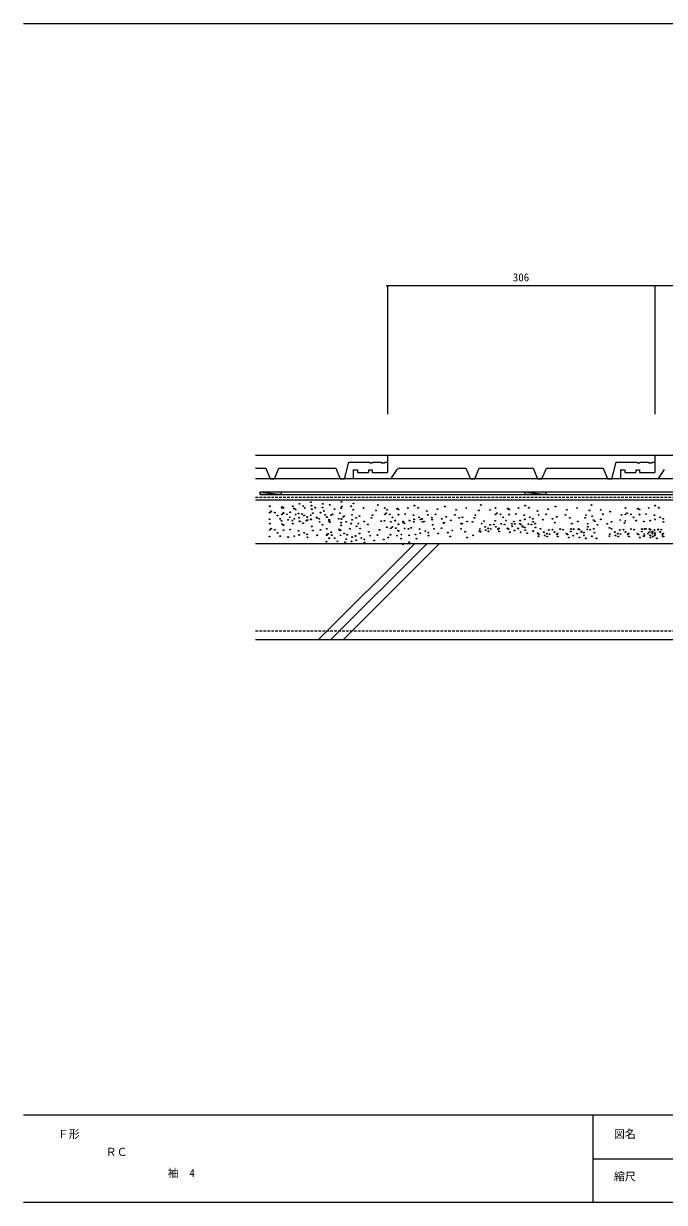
# Model space of a CAD drawing. Units: millimetres, scale not verified. Extents: x -198 to 202, y -140 to 130.
# Drawn here: x -197.6 to -50.9, y -140 to 130 of the extents above; entities that cross this region are included whole.
import ezdxf
from ezdxf.enums import TextEntityAlignment as Align

# ---------------------------------------------------------------- set-up
doc = ezdxf.new("R2010")
doc.units = ezdxf.units.MM
doc.header["$LTSCALE"] = 0.5
doc.header["$PDMODE"] = 32
doc.header["$PDSIZE"] = 0.25
doc.linetypes.add('DASHED1', pattern=[1.8, 1.2, -0.6])
for name, color, linetype, lineweight in [('0-0', 5, 'Continuous', 18), ('0-1', 7, 'Continuous', 18), ('1-0', 7, 'Continuous', 18), ('1-1', 7, 'Continuous', 18)]:
    doc.layers.add(name, color=color, linetype=linetype, lineweight=lineweight)
doc.styles.add('ＭＳ ゴシック', font='')
doc.styles.get('ＭＳ ゴシック').set_extended_font_data('MS Gothic')

msp = doc.modelspace()

# ---------------------------------------------------------------- linework, layer by layer
at = {"layer": '0-0'}
for p, q in [((-197.5676, 130.0135), (202.4324, 130.0135)), ((202.4324, -119.9865), (-197.5676, -119.9865)), ((-67.2973, -119.9865), (-67.2973, -139.9865)), ((-67.2973, -129.9865), (10.5405, -129.9865)), ((202.4324, -139.9865), (-197.5676, -139.9865))]:
    msp.add_line(p, q, dxfattribs=at)
at = {"layer": '1-0'}
for p, q in [((98.658, 25.7595), (-144.4558, 25.7595)), ((-143.4, 22.7595), (-138.6, 22.1595)), ((-143.4, 22.7595), (104.7549, 22.7595)), ((-143.4, 22.1595), (104.7549, 22.1595)), ((-82.8, 22.7595), (-78, 22.1595)), ((-144.4558, 20.9595), (105.2969, 20.9595)), ((-144.4558, 10.9595), (105.2969, 10.9595)), ((-108.0283, 10.9595), (-130.0283, -11.0405)), ((-105.1998, 10.9595), (-127.1998, -11.0405)), ((-102.3714, 10.9595), (-124.3714, -11.0405)), ((-144.4558, -11.0405), (102.2969, -11.0405))]:
    msp.add_line(p, q, dxfattribs=at)
at = {"layer": '1-0', "color": 3, "linetype": 'DASHED1'}
msp.add_line((-144.4558, 21.5595), (104.9924, 21.5595), dxfattribs=at)
at = {"layer": '1-0', "linetype": 'DASHED1'}
msp.add_line((-144.4558, -9.0405), (102.2969, -9.0405), dxfattribs=at)
at = {"layer": '1-0'}
for points in [[(-143.4, 22.7595), (-143.4, 22.1595), (-143.4, 22.7595)], [(-143.4, 22.7595), (-138.6, 22.7595), (-138.6, 22.1595), (-143.4, 22.1595)]]:
    msp.add_lwpolyline(points, dxfattribs=at)
msp.add_lwpolyline([(-82.8, 22.1595), (-82.8, 22.7595), (-78, 22.7595), (-78, 22.1595)], close=True, dxfattribs=at)
for centre in [(-141.2163, 19.455), (-138.4442, 19.059), (-138.4034, 19.3178), (-138.0604, 19.1119), (-135.9336, 19.455), (-135.6313, 18.9218), (-134.4243, 20.0038), (-133.601, 19.5236), (-133.1615, 19.059), (-131.8172, 20.4155), (-131.6522, 19.6078), (-130.8289, 19.1276), (-129.1416, 19.1805), (-129.0451, 20.0194), (-127.4951, 19.798), (-124.888, 19.0433), (-124.8194, 20.4841), (-124.723, 19.402), (-122.5554, 19.455), (-122.0473, 20.0881), (-119.7833, 19.059), (-116.4902, 19.745), (-114.8837, 19.059), (-112.0709, 18.9218), (-109.601, 19.059), (-108.0917, 19.6078), (-107.2684, 19.1276), (-101.1625, 19.402), (-96.2229, 19.059), (-92.9298, 19.745), (-89.5451, 19.059), (-86.7322, 18.9218), (-84.2624, 19.059), (-82.7531, 19.6078), (-81.9298, 19.1276), (-75.8239, 19.402), (-70.8842, 19.059), (-67.5911, 19.745), (-59.7611, 19.059), (-56.9482, 18.9218), (-54.4784, 19.059), (-52.9691, 19.6078), (-52.1458, 19.1276), (-141.2849, 16.5049), (-141.2163, 18.0142), (-140.8732, 18.2887), (-140.05, 18.0142), (-139.4325, 17.3282), (-138.8151, 16.5735), (-138.5128, 16.1089), (-138.4442, 17.6182), (-138.1011, 17.8927), (-138.0604, 17.9456), (-137.2779, 17.6182), (-137.0313, 16.3677), (-136.6604, 16.9322), (-136.5511, 18.0828), (-136.043, 16.1775), (-135.5906, 16.5735), (-135.2883, 18.7159), (-135.2883, 17.5496), (-134.6301, 17.8084), (-134.4929, 16.8479), (-133.779, 17.6868), (-133.3266, 17.3282), (-132.8185, 16.1775), (-132.6405, 16.9852), (-132.5719, 16.2991), (-131.858, 17.4124), (-131.8172, 16.4553), (-131.7208, 16.4519), (-131.6114, 18.7689), (-131.337, 17.877), (-130.5545, 16.9322), (-130.3765, 16.7793), (-129.8684, 16.5892), (-129.6218, 18.0142), (-128.8393, 18.3729), (-128.5649, 17.481), (-128.1811, 16.9852), (-127.6044, 16.3833), (-127.152, 17.4654), (-126.8497, 17.6182), (-126.3695, 18.7845), (-125.409, 16.5892), (-125.1624, 17.877), (-124.8194, 16.5239), (-124.3799, 17.0694), (-124.202, 17.191), (-122.3904, 17.481), (-122.3496, 16.3677), (-122.1159, 18.6473), (-121.4299, 16.795), (-120.7031, 17.191), (-117.931, 16.795), (-117.7251, 17.4124), (-116.9019, 18.5101), (-114.9523, 16.1089), (-114.8837, 17.6182), (-114.5407, 17.8927), (-114.3634, 18.6473), (-113.7174, 17.6182), (-113.0999, 16.9322), (-112.4825, 16.1775), (-111.7278, 18.7159), (-111.7278, 17.5496), (-110.2185, 17.6868), (-109.258, 16.1775), (-108.2975, 17.4124), (-108.1603, 16.4519), (-106.994, 16.9322), (-106.7033, 16.4397), (-106.3079, 16.5892), (-105.2789, 18.3729), (-105.0044, 17.481), (-104.0963, 16.8513), (-104.0439, 16.3833), (-103.2893, 17.6182), (-102.809, 18.7845), (-101.8486, 16.5892), (-100.8195, 17.0694), (-99.7741, 16.2339), (-98.8299, 17.481), (-98.5555, 18.6473), (-97.8694, 16.795), (-97.0985, 16.9199), (-94.3705, 16.795), (-94.1647, 17.4124), (-93.3414, 18.5101), (-90.803, 18.6473), (-89.6137, 16.1089), (-89.5451, 17.6182), (-89.202, 17.8927), (-88.3788, 17.6182), (-87.7613, 16.9322), (-87.1439, 16.1775), (-86.3892, 18.7159), (-86.3892, 17.5496), (-84.8799, 17.6868), (-83.9194, 16.1775), (-82.9589, 17.4124), (-82.8217, 16.4519), (-81.6554, 16.9322), (-80.9693, 16.5892), (-79.9402, 18.3729), (-79.6658, 17.481), (-78.7053, 16.3833), (-77.9506, 17.6182), (-77.4704, 18.7845), (-76.5099, 16.5892), (-75.4808, 17.0694), (-73.4913, 17.481), (-73.2168, 18.6473), (-72.5308, 16.795), (-69.0319, 16.795), (-68.8261, 17.4124), (-68.0028, 18.5101), (-67.4212, 17.2083), (-67.1468, 16.3165), (-65.4643, 18.6473), (-65.4316, 16.4537), (-64.9514, 17.62), (-63.3048, 18.2374), (-60.9722, 16.3165), (-60.6978, 17.4828), (-59.8297, 16.1089), (-59.7611, 17.6182), (-59.418, 17.8927), (-58.5948, 17.6182), (-57.9773, 16.9322), (-57.3599, 16.1775), (-56.6052, 18.7159), (-56.6052, 17.5496), (-55.0959, 17.6868), (-54.1354, 16.1775), (-53.1749, 17.4124), (-53.0377, 16.4519), (-51.8714, 16.9322), (-51.1853, 16.5892), (-141.2163, 15.4948), (-141.2163, 14.0541), (-140.8732, 14.3285), (-140.05, 14.0541), (-138.4034, 15.3576), (-138.0604, 15.1518), (-138.0604, 13.9855), (-136.5511, 14.1227), (-135.9336, 15.4948), (-134.6301, 13.8483), (-134.4243, 16.0437), (-134.2592, 15.9717), (-133.601, 15.5635), (-131.6114, 14.8088), (-131.337, 13.9169), (-129.7998, 15.9031), (-129.6218, 14.0541), (-129.1416, 15.2204), (-128.1478, 14.3068), (-127.6323, 16.0933), (-127.4951, 15.8379), (-127.152, 13.5053), (-125.335, 14.1696), (-125.1624, 13.9169), (-124.9919, 13.9638), (-124.888, 15.0832), (-124.8602, 15.6973), (-123.7217, 15.8875), (-122.8651, 14.3068), (-122.5554, 15.4948), (-121.3558, 14.8557), (-120.9496, 15.4914), (-120.5325, 14.3754), (-119.5775, 15.9717), (-118.7488, 15.2673), (-118.543, 13.6207), (-116.0731, 14.0324), (-115.7356, 16.0403), (-114.4266, 14.6498), (-113.4953, 15.8908), (-113.4953, 14.4501), (-113.1523, 14.7245), (-112.329, 14.4501), (-111.8196, 13.8952), (-111.751, 15.3359), (-111.7115, 13.7641), (-110.6987, 15.9717), (-110.6824, 15.7536), (-110.3394, 15.5478), (-110.3394, 14.3815), (-109.487, 14.3068), (-108.8301, 14.5187), (-108.2126, 15.8908), (-106.9091, 14.2443), (-106.2393, 15.9031), (-105.88, 15.9595), (-105.6056, 13.7641), (-104.9195, 13.421), (-103.8905, 15.2048), (-103.616, 14.3129), (-101.9009, 14.4501), (-101.4206, 15.6164), (-101.2997, 15.6973), (-100.4601, 13.421), (-99.4311, 13.9013), (-97.4415, 14.3129), (-97.3892, 15.4914), (-97.1671, 15.4792), (-96.481, 13.6269), (-96.017, 15.9717), (-94.8345, 15.8908), (-93.1881, 13.7741), (-93.0946, 14.2543), (-92.9821, 13.6269), (-92.7078, 15.4892), (-92.1751, 16.0403), (-91.9283, 14.7345), (-91.7473, 13.9799), (-91.2422, 14.3915), (-91.1736, 13.7055), (-90.7868, 15.2148), (-90.6496, 14.2543), (-89.9387, 15.2834), (-89.4833, 14.7345), (-88.9782, 14.1857), (-88.7973, 14.3915), (-88.7286, 13.7055), (-88.2235, 15.4206), (-87.4937, 15.2834), (-86.7828, 14.3915), (-86.5333, 14.1857), (-86.234, 13.4996), (-85.7786, 15.4206), (-85.7537, 14.8717), (-85.3601, 15.9717), (-85.2168, 13.9113), (-85.1482, 15.4206), (-84.3379, 14.3915), (-83.9819, 15.4206), (-83.789, 13.4996), (-83.7642, 15.2834), (-83.3645, 14.7345), (-83.3088, 14.8717), (-82.8036, 14.5973), (-82.747, 13.9799), (-81.9923, 15.352), (-81.3192, 15.2834), (-80.9632, 13.7741), (-80.9513, 13.7741), (-80.9007, 15.9031), (-80.483, 15.4892), (-80.3587, 14.5973), (-79.2433, 14.3012), (-78.4638, 13.5465), (-77.3224, 14.0267), (-76.4742, 14.0953), (-76.0188, 13.5465), (-75.9611, 15.6973), (-74.7591, 14.2326), (-74.0293, 14.0953), (-72.3141, 14.2326), (-72.2893, 13.6837), (-72.0505, 15.4914), (-71.6837, 14.2326), (-70.6784, 15.9717), (-70.5174, 14.2326), (-70.2997, 14.0953), (-69.9, 13.5465), (-69.8443, 13.6837), (-69.3392, 13.4093), (-68.5279, 14.1639), (-68.4503, 15.4246), (-68.3817, 14.7385), (-67.8547, 14.0953), (-67.0185, 14.3012), (-66.8942, 13.4093), (-66.8365, 16.0403), (-66.1863, 15.2188), (-63.9909, 15.4246), (-63.442, 14.5327), (-63.0068, 14.3012), (-62.9618, 15.9048), (-62.2272, 13.5465), (-61.0858, 14.0267), (-60.2377, 14.0953), (-60.0117, 15.6304), (-59.7823, 13.5465), (-58.5225, 14.2326), (-57.7927, 14.0953), (-56.0776, 14.2326), (-56.0527, 13.6837), (-55.5761, 15.9717), (-55.4472, 14.2326), (-55.0865, 14.3012), (-54.307, 13.5465), (-54.2809, 14.2326), (-54.0631, 14.0953), (-53.6634, 13.5465), (-53.6077, 13.6837), (-53.1655, 14.0267), (-53.1026, 13.4093), (-52.3174, 14.0953), (-52.2913, 14.1639), (-51.862, 13.5465), (-51.6182, 14.0953), (-51.1167, 15.9031), (-141.2849, 12.5448), (-139.4325, 13.3681), (-138.8151, 12.6134), (-137.0313, 12.4076), (-135.5906, 12.6134), (-134.4929, 12.8878), (-133.3266, 13.3681), (-132.6405, 13.025), (-132.5719, 12.339), (-130.3765, 12.8192), (-128.2164, 11.3567), (-128.1811, 13.025), (-128.1478, 12.8661), (-127.8048, 13.1405), (-127.6323, 12.1331), (-126.9815, 12.8661), (-126.3641, 12.18), (-125.7466, 11.4253), (-124.9919, 12.7975), (-124.202, 13.2308), (-123.9628, 11.2195), (-123.7217, 11.9273), (-123.4826, 12.9347), (-122.5221, 11.4253), (-122.3496, 12.4076), (-121.5616, 12.6603), (-121.4244, 11.6998), (-120.7031, 13.2308), (-120.2581, 12.18), (-119.5721, 11.837), (-119.5034, 11.1509), (-118.2685, 12.7289), (-117.3081, 11.6312), (-116.5534, 12.8661), (-115.1127, 11.837), (-114.5638, 10.9451), (-114.0836, 12.3172), (-113.5639, 12.9408), (-112.094, 12.7289), (-111.1335, 12.0428), (-111.0941, 13.0094), (-110.6533, 10.7393), (-109.3103, 12.8036), (-109.2811, 11.2195), (-107.8696, 13.0094), (-107.6346, 12.0428), (-106.7719, 13.2838), (-104.8509, 12.735), (-102.6555, 13.2152), (-99.9113, 12.5291), (-96.0008, 12.3233), (-94.6286, 12.8036), (-82.3234, 13.2938), (-79.8785, 13.2938), (-79.7236, 12.586), (-79.6301, 13.0663), (-78.2828, 12.7918), (-77.7777, 13.2035), (-77.7091, 12.5174), (-77.1852, 13.0663), (-75.5137, 12.9977), (-75.3328, 13.2035), (-75.2642, 12.5174), (-73.3184, 13.2035), (-73.0688, 12.9977), (-72.7695, 12.3116), (-71.7524, 12.7232), (-70.8734, 13.2035), (-70.3245, 12.3116), (-69.2825, 12.7918), (-68.859, 12.1058), (-67.4988, 12.586), (-67.4868, 12.586), (-66.414, 12.1058), (-63.487, 12.586), (-63.3935, 13.0663), (-62.0463, 12.7918), (-61.5412, 13.2035), (-61.4726, 12.5174), (-60.9486, 13.0663), (-59.2772, 12.9977), (-59.0962, 13.2035), (-59.0276, 12.5174), (-57.0818, 13.2035), (-56.8322, 12.9977), (-56.5329, 12.3116), (-55.5667, 12.586), (-55.5158, 12.7232), (-55.4733, 13.0663), (-54.6368, 13.2035), (-54.126, 12.7918), (-54.088, 12.3116), (-53.6209, 13.2035), (-53.5523, 12.5174), (-53.046, 12.7918), (-53.0283, 13.0663), (-52.6224, 12.1058), (-51.3569, 12.9977), (-51.2622, 12.586), (-51.2503, 12.586), (-51.1759, 13.2035), (-51.1073, 12.5174)]:
    msp.add_circle(centre, 0.097, dxfattribs=at)
at = {"layer": '1-1'}
for p, q in [((-114.3031, 69.9244), (-114.3031, 40.5733)), ((-53.1031, 69.9244), (-114.3031, 69.9244)), ((-53.1031, 69.9244), (-53.1031, 40.5733)), ((8.0969, 69.9244), (-53.1031, 69.9244)), ((-144.4558, 31.1749), (-114.3031, 31.1749)), ((-114.3031, 31.1749), (-114.3031, 29.5749)), ((-114.3031, 31.1749), (-114.3031, 27.1749)), ((-53.1031, 31.1749), (-53.1031, 27.1749)), ((-144.4558, 28.1749), (-142.1032, 28.1749)), ((-142.1032, 28.1749), (-141.1032, 25.7749)), ((-140.1032, 25.7749), (-139.1032, 28.1749)), ((-139.1032, 28.1749), (-126.1032, 28.1749)), ((-126.1032, 28.1749), (-125.1032, 25.7749)), ((-123.8018, 26.9201), (-123.1032, 29.5749)), ((-123.1032, 29.5749), (-122.696, 29.5749)), ((-123.1032, 29.5749), (-118.3032, 29.5749)), ((-122.696, 29.5749), (-122.6273, 29.5749)), ((-122.1031, 27.7749), (-122.1031, 25.7749)), ((-121.1031, 27.1749), (-118.6031, 27.1749)), ((-118.6031, 27.7749), (-117.8031, 27.7749)), ((-118.6031, 27.7749), (-118.6031, 27.1749)), ((-117.7032, 29.5749), (-117.7032, 29.3749)), ((-117.7032, 29.5749), (-115.7032, 29.5749)), ((-115.7032, 29.5749), (-115.7032, 29.3749)), ((-115.7032, 29.3749), (-114.9032, 29.3749)), ((-114.9032, 29.5749), (-114.9032, 29.3749)), ((-114.9032, 29.5749), (-114.3031, 29.5749)), ((-113.2536, 26.0528), (-112.08, 27.8971)), ((-111.5738, 28.1749), (-96.3031, 28.1749)), ((-96.3031, 28.1749), (-95.3031, 25.7749)), ((-94.3031, 25.7749), (-93.3032, 28.1749)), ((-93.3032, 28.1749), (-80.9032, 28.1749)), ((-80.9032, 28.1749), (-79.9031, 25.7749)), ((-78.9031, 25.7749), (-77.9032, 28.1749)), ((-77.9032, 28.1749), (-64.9031, 28.1749)), ((-64.9031, 28.1749), (-63.9031, 25.7749)), ((-62.6018, 26.9201), (-61.9031, 29.5749)), ((-61.9031, 29.5749), (-61.496, 29.5749)), ((-61.9031, 29.5749), (-57.1032, 29.5749)), ((-61.496, 29.5749), (-61.4273, 29.5749)), ((-60.9031, 27.7749), (-60.9031, 25.7749)), ((-59.9031, 27.1749), (-57.4031, 27.1749)), ((-57.4031, 27.7749), (-56.6031, 27.7749)), ((-57.4031, 27.7749), (-57.4031, 27.1749)), ((-56.5032, 29.5749), (-56.5032, 29.3749)), ((-56.5032, 29.5749), (-54.5032, 29.5749)), ((-54.5032, 29.5749), (-54.5032, 29.3749)), ((-54.5032, 29.3749), (-53.7032, 29.3749)), ((-53.7032, 29.5749), (-53.7032, 29.3749)), ((-53.7032, 29.5749), (-53.1031, 29.5749)), ((-52.0536, 26.0528), (-50.88, 27.8971)), ((-141.1032, 25.7749), (-140.1032, 25.7749)), ((-125.1032, 25.7749), (-124.1032, 25.7749)), ((-124.1032, 25.7749), (-123.8048, 26.9085)), ((-113.7598, 25.7749), (-122.1031, 25.7749)), ((-95.3031, 25.7749), (-94.3031, 25.7749)), ((-79.9031, 25.7749), (-78.9031, 25.7749)), ((-63.9031, 25.7749), (-62.9032, 25.7749)), ((-62.9032, 25.7749), (-62.6048, 26.9085)), ((-52.5598, 25.7749), (-60.9031, 25.7749))]:
    msp.add_line(p, q, dxfattribs=at)
for points in [[(-114.3031, 31.1749), (-53.1031, 31.1749), (-53.1031, 29.5749)], [(-53.1031, 31.1749), (8.0969, 31.1749), (8.0969, 29.5749)], [(-122.1031, 27.7749), (-121.1031, 27.7749), (-121.1031, 27.1749)], [(-118.3032, 29.5749), (-118.3032, 29.3749), (-117.7032, 29.3749)], [(-117.8031, 27.7749), (-117.8031, 27.1749), (-114.3031, 27.1749)], [(-60.9031, 27.7749), (-59.9031, 27.7749), (-59.9031, 27.1749)], [(-57.1032, 29.5749), (-57.1032, 29.3749), (-56.5032, 29.3749)], [(-56.6031, 27.7749), (-56.6031, 27.1749), (-53.1031, 27.1749)]]:
    msp.add_lwpolyline(points, dxfattribs=at)
for centre, start, end in [((-111.5738, 27.5749), 90, 147.52879), ((-113.7598, 26.3749), 270, 327.52879), ((-52.5598, 26.3749), 270, 327.52879)]:
    msp.add_arc(centre, 0.6, start, end, dxfattribs=at)
for p in [(-114.3031, 69.9244), (-53.1031, 69.9244)]:
    msp.add_point(p, dxfattribs=at)

# ---------------------------------------------------------------- texts
at = {"layer": '0-0', "color": 7, "style": 'ＭＳ ゴシック'}
for s, p in [('Ｆ形', (-189.7297, -125.7973)), ('図名', (-62.4324, -125.7973)), ('縮尺', (-62.4324, -135.527))]:
    msp.add_text(s, height=1.833, dxfattribs=at).set_placement(p, align=Align.BOTTOM_LEFT)
at = {"layer": '0-1', "style": 'ＭＳ ゴシック'}
msp.add_text('ＲＣ', height=1.833, dxfattribs=at).set_placement((-178.7681, -129.91), align=Align.BOTTOM_LEFT)
at = {"layer": '1-0', "style": 'ＭＳ ゴシック'}
msp.add_text('袖\u30004', height=1.833, dxfattribs=at).set_placement((-164.6024, -134.7264), align=Align.BOTTOM_LEFT)
at = {"layer": '1-1', "style": 'ＭＳ ゴシック'}
msp.add_text('306', height=1.833, dxfattribs=at).set_placement((-85.5781, 70.4244), align=Align.BOTTOM_LEFT)

doc.saveas('drawing.dxf')
